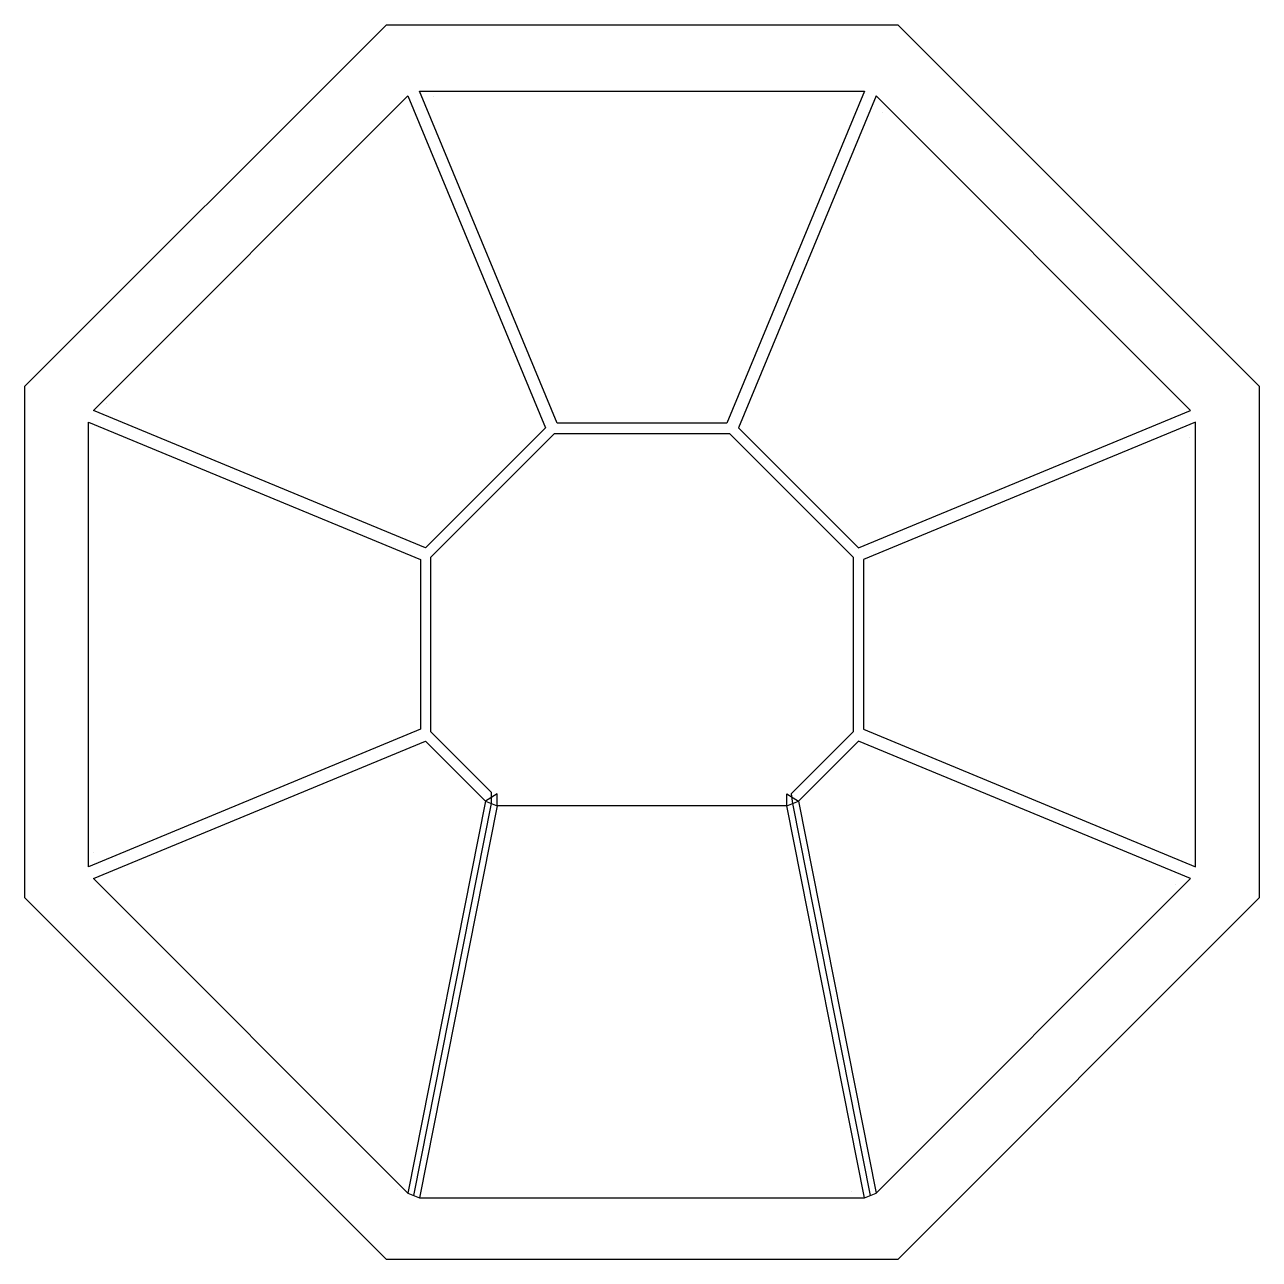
# Model space of a CAD drawing. Header units: millimetres. Extents: x 1264 to 1413, y 998 to 1146.
import ezdxf

# ---------------------------------------------------------------- set-up
doc = ezdxf.new("R2010")
doc.units = ezdxf.units.MM
doc.layers.add('KST_lay', color=255, linetype='Continuous')
doc.layers.add('menteşe', color=8, linetype='Continuous')

# ---------------------------------------------------------------- blocks, each defined once
blk = doc.blocks.new('mentese')
at = {"color": 9, "true_color": 0xc7c8ca}
for p, q in [((28.1692, 4.0502), (28.1692, 4.0502, 0.05)), ((28.1692, 4.0502, 0.055), (28.1692, 4.0502, 0.105))]:
    blk.add_line(p, q, dxfattribs=at)

msp = doc.modelspace()

# ---------------------------------------------------------------- linework, layer by layer
at = {"layer": 'KST_lay'}
for p, q in [((1321.03, 1053.61), (1319.61, 1052.74)), ((1321.03, 1052.15), (1321.03, 1053.61)), ((1355.92, 1052.15), (1355.92, 1053.61)), ((1355.92, 1053.61), (1357.33, 1052.74)), ((1319.61, 1052.74), (1321.03, 1052.15)), ((1355.92, 1052.15, 139.17), (1357.33, 1052.74, 139.17))]:
    msp.add_line(p, q, dxfattribs=at)
for points in [[(1307.67, 1146.27), (1369.28, 1146.27), (1412.84, 1102.7), (1412.84, 1041.09), (1369.28, 997.52), (1307.67, 997.52), (1264.1, 1041.09), (1264.1, 1102.7), (1307.67, 1146.27)], [(1328.25, 1098.27), (1311.68, 1138.27), (1365.26, 1138.27), (1348.69, 1098.27), (1328.25, 1098.27)], [(1312.39, 1083.23), (1272.39, 1099.8), (1310.27, 1137.68), (1326.84, 1097.68), (1312.39, 1083.23)], [(1364.56, 1083.23), (1404.56, 1099.8), (1366.67, 1137.68), (1350.1, 1097.68), (1364.56, 1083.23)], [(1271.8, 1098.38), (1311.8, 1081.82), (1311.8, 1061.38), (1271.8, 1044.81), (1271.8, 1098.38)], [(1405.14, 1098.38), (1365.14, 1081.82), (1365.14, 1061.38), (1405.14, 1044.81), (1405.14, 1098.38)], [(1310.98, 1005.22), (1320.32, 1052.44), (1320.32, 1053.17), (1320.32, 1053.78), (1313.04, 1061.06), (1313.04, 1082.13), (1327.94, 1097.03), (1349.01, 1097.03), (1363.91, 1082.13), (1363.91, 1061.06), (1356.46, 1053.61), (1356.62, 1052.44), (1365.97, 1005.22)], [(1312.39, 1059.96), (1319.61, 1052.74), (1310.27, 1005.51), (1272.39, 1043.39), (1312.39, 1059.96)], [(1364.56, 1059.96), (1357.33, 1052.74), (1366.67, 1005.51), (1404.56, 1043.39), (1364.56, 1059.96)], [(1321.03, 1052.15), (1311.68, 1004.93), (1365.26, 1004.93), (1355.92, 1052.15), (1321.03, 1052.15)], [(1310.27, 1005.51), (1311.68, 1004.93)], [(1365.26, 1004.93), (1366.67, 1005.51)]]:
    msp.add_lwpolyline(points, dxfattribs=at)

# ---------------------------------------------------------------- block references
at = {"layer": 'menteşe', "xscale": 100, "yscale": 100, "zscale": 100}
for p, rotation in [((2765.56, -1309.9, 73.39), 112.4999999999998), ((2765.56, -1309.9, 48.39), 112.4999999999998), ((2765.56, -1309.9, 119.78), 112.4999999999998), ((2765.56, -1309.9, 94.78), 112.4999999999998), ((2765.56, -1309.9, 166.17), 112.4999999999998), ((2765.56, -1309.9, 141.17), 112.4999999999998), ((2765.56, -1309.9, 27), 112.4999999999998), ((2765.56, -1309.9, 2), 112.4999999999998), ((663.66, -1621.74, 73.39), 67.4999999999998), ((663.66, -1621.74, 48.39), 67.4999999999998), ((663.66, -1621.74, 119.78), 67.4999999999998), ((663.66, -1621.74, 94.78), 67.4999999999998), ((663.66, -1621.74, 166.17), 67.4999999999998), ((663.66, -1621.74, 141.17), 67.4999999999998), ((663.66, -1621.74, 27), 67.4999999999998), ((663.66, -1621.74, 2), 67.4999999999998), ((4031.46, 396.78, 73.39), 157.4999999999998), ((4031.46, 396.78, 48.39), 157.4999999999998), ((4031.46, 396.78, 119.78), 157.4999999999998), ((4031.46, 396.78, 94.78), 157.4999999999998), ((4031.46, 396.78, 166.17), 157.4999999999998), ((4031.46, 396.78, 141.17), 157.4999999999998), ((4031.46, 396.78, 27), 157.4999999999998), ((4031.46, 396.78, 2), 157.4999999999998), ((-1043.1, -355.61, 73.39), 22.4999999999998), ((-1043.1, -355.61, 48.39), 22.4999999999998), ((-1043.1, -355.61, 119.78), 22.4999999999998), ((-1043.1, -355.61, 94.78), 22.4999999999998), ((-1043.1, -355.61, 166.17), 22.4999999999998), ((-1043.1, -355.61, 141.17), 22.4999999999998), ((-1043.1, -355.61, 27), 22.4999999999998), ((-1043.1, -355.61, 2), 22.4999999999998), ((3719.94, 2498.66, 73.39), 202.4999999999998), ((3719.94, 2498.66, 48.39), 202.4999999999998), ((3719.94, 2498.66, 119.78), 202.4999999999998), ((3719.94, 2498.66, 94.78), 202.4999999999998), ((3719.94, 2498.66, 166.17), 202.4999999999998), ((3719.94, 2498.66, 141.17), 202.4999999999998), ((3719.94, 2498.66, 27), 202.4999999999998), ((3719.94, 2498.66, 2), 202.4999999999998), ((-1354.75, 1746.43, 73.39), 337.4999999999998), ((-1354.75, 1746.43, 48.39), 337.4999999999998), ((-1354.75, 1746.43, 119.78), 337.4999999999998), ((-1354.75, 1746.43, 94.78), 337.4999999999998), ((-1354.75, 1746.43, 166.17), 337.4999999999998), ((-1354.75, 1746.43, 141.17), 337.4999999999998), ((-1354.75, 1746.43, 27), 337.4999999999998), ((-1354.75, 1746.43, 2), 337.4999999999998), ((1440.13, 3848.83, 75.02), 259.1782155967855), ((1440.13, 3848.83, 50.02), 259.1782155967855), ((1440.13, 3848.83, 121.41), 259.1782155967855), ((1440.13, 3848.83, 96.41), 259.1782155967855), ((1440.13, 3848.83, 167.8), 259.1782155967855), ((1440.13, 3848.83, 142.8), 259.1782155967855), ((1440.13, 3848.83, 28.63), 259.1782155967855), ((1440.13, 3848.83, 3.63), 259.1782155967855), ((394.54, 3681.45, 27), 281.7284498004393), ((394.54, 3681.45, 2), 281.7284498004393), ((394.54, 3681.45, 166.17), 281.7284498004393), ((394.54, 3681.45, 141.17), 281.7284498004393)]:
    msp.add_blockref('mentese', p, dxfattribs=dict(at, rotation=rotation))

doc.saveas('drawing.dxf')
